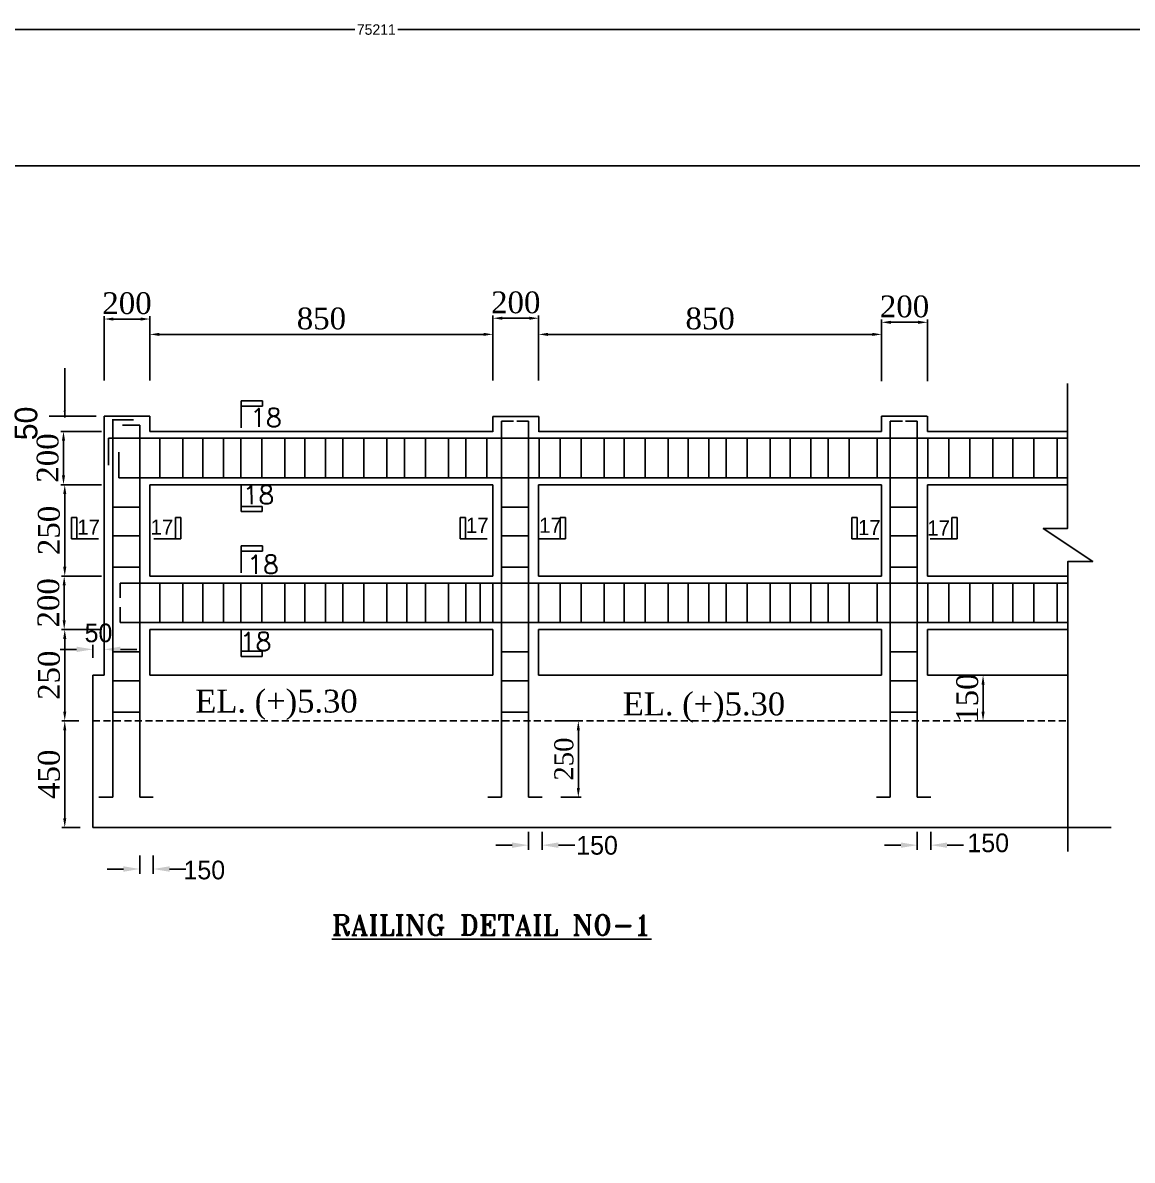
# Model space of a CAD drawing. Extents: x -1206532 to 786809, y -4288605 to 172932.
# Drawn here: x 577854 to 601630, y -4235705 to -4211325 of the extents above; entities that cross this region are included whole.
import ezdxf

# ---------------------------------------------------------------- set-up
doc = ezdxf.new("R2010")
doc.units = 0
doc.header["$LTSCALE"] = 300
doc.header["$MEASUREMENT"] = 0
doc.linetypes.add('DASHED', pattern=[0.75, 0.5, -0.25])
doc.layers.get('0').update_dxf_attribs({"linetype": 'CONTINUOUS'})
doc.layers.get('DEFPOINTS').update_dxf_attribs({"linetype": 'CONTINUOUS'})
doc.layers.add('LINE', color=7, linetype='CONTINUOUS')
doc.layers.add('Other line', color=7, linetype='CONTINUOUS', lineweight=15)
doc.styles.add('BIG', font='ROMANT.SHX')
doc.styles.add('ROMANS', font='romans.shx', dxfattribs={"width": 0.8, "height": 100})
doc.styles.add('style1', font='TIMES_0.TTF')
doc.dimstyles.new('3', dxfattribs={"dimtxt": 225, "dimasz": 350, "dimexe": 100, "dimexo": 25, "dimgap": 9, "dimtad": 0, "dimdec": 0, "dimzin": 0, "dimdsep": 46, "dimtxsty": 'Standard', "dimcen": 0, "dimclrd": 5, "dimclre": 6, "dimclrt": 1, "dimadec": 0, "dimazin": 0, "dimtfac": 1, "dimtdec": 0, "dimtofl": 0, "dimtmove": 2, "dimatfit": 3, "dimfxl": 1, "dimtolj": 1, "dimtzin": 0, "dimarcsym": 0})
doc.dimstyles.get("Standard").update_dxf_attribs({"dimtxt": 75, "dimasz": 75, "dimexe": 60, "dimexo": 60, "dimgap": 100, "dimtad": 1, "dimdec": 0, "dimzin": 0, "dimdsep": 46, "dimtxsty": 'style1', "dimcen": 0.09, "dimclrd": 5, "dimclre": 5, "dimadec": 0, "dimazin": 0, "dimtfac": 1, "dimtdec": 0, "dimtofl": 0, "dimtmove": 0, "dimatfit": 3, "dimfxl": 1, "dimtolj": 1, "dimtzin": 0, "dimarcsym": 0})

# ---------------------------------------------------------------- blocks, each defined once
blk = doc.blocks.new('*D470')
at = {"layer": 'DEFPOINTS', "color": 0, "lineweight": 30}
for p in [(623037, -4211472), (547826, -4214388), (623037, -4214388)]:
    blk.add_point(p, dxfattribs=at)
at = {"layer": 'LINE', "color": 6, "lineweight": -2}
for p, q in [((547826, -4214363), (547826, -4211372)), ((623037, -4214363), (623037, -4211372))]:
    blk.add_line(p, q, dxfattribs=at)
at = {"layer": 'LINE', "color": 5, "lineweight": -2}
for p, q in [((548176, -4211472), (584972, -4211472)), ((622687, -4211472), (585890, -4211472))]:
    blk.add_line(p, q, dxfattribs=at)
at = {"layer": 'LINE', "color": 5, "lineweight": 30}
for points in [[(548176, -4211414), (548176, -4211531), (547826, -4211472)], [(622687, -4211414), (622687, -4211531), (623037, -4211472)]]:
    blk.add_solid(points, dxfattribs=at)
at = {"layer": 'LINE', "color": 1, "lineweight": 30, "insert": (585431, -4211472), "char_height": 225, "attachment_point": 5}
blk.add_mtext('\\A1;75211', dxfattribs=at)
blk = doc.blocks.new('*D471')
at = {"layer": 'DEFPOINTS', "color": 0, "lineweight": 30}
for p in [(578727, -4220083), (579598, -4220083), (579598, -4221226)]:
    blk.add_point(p, dxfattribs=at)
at = {"layer": 'LINE', "lineweight": -2}
for p, q in [((579538, -4220083), (578667, -4220083)), ((578727, -4221026), (578727, -4220283)), ((579538, -4221226), (578667, -4221226))]:
    blk.add_line(p, q, dxfattribs=at)
at = {"layer": 'LINE', "lineweight": 30}
for points in [[(578694, -4220283), (578761, -4220283), (578727, -4220083)], [(578694, -4221026), (578761, -4221026), (578727, -4221226)]]:
    blk.add_solid(points, dxfattribs=at)
at = {"layer": 'LINE', "color": 0, "insert": (578390, -4220654), "char_height": 100, "attachment_point": 5, "rotation": 90, "style": 'style1'}
blk.add_mtext('\\A1;{\\H4.667x;200}', dxfattribs=at)
blk = doc.blocks.new('*D472')
at = {"layer": 'DEFPOINTS', "color": 0, "lineweight": 30}
for p in [(579598, -4221226), (578754, -4223186), (579598, -4223186)]:
    blk.add_point(p, dxfattribs=at)
at = {"layer": 'LINE', "lineweight": -2}
for p, q in [((579538, -4221226), (578694, -4221226)), ((578754, -4221426), (578754, -4222986)), ((579538, -4223186), (578694, -4223186))]:
    blk.add_line(p, q, dxfattribs=at)
at = {"layer": 'LINE', "lineweight": 30}
for points in [[(578721, -4221426), (578787, -4221426), (578754, -4221226)], [(578721, -4222986), (578787, -4222986), (578754, -4223186)]]:
    blk.add_solid(points, dxfattribs=at)
at = {"layer": 'LINE', "color": 0, "insert": (578417, -4222206), "char_height": 100, "attachment_point": 5, "rotation": 90, "style": 'style1'}
blk.add_mtext('\\A1;{\\H4.667x;250}', dxfattribs=at)
blk = doc.blocks.new('*D473')
at = {"layer": 'DEFPOINTS', "color": 0, "lineweight": 30}
for p in [(579598, -4223186), (578742, -4224330), (579598, -4224330)]:
    blk.add_point(p, dxfattribs=at)
at = {"layer": 'LINE', "lineweight": -2}
for p, q in [((579538, -4223186), (578682, -4223186)), ((578742, -4223386), (578742, -4224130)), ((579538, -4224330), (578682, -4224330))]:
    blk.add_line(p, q, dxfattribs=at)
at = {"layer": 'LINE', "lineweight": 30}
for points in [[(578709, -4223386), (578776, -4223386), (578742, -4223186)], [(578709, -4224130), (578776, -4224130), (578742, -4224330)]]:
    blk.add_solid(points, dxfattribs=at)
at = {"layer": 'LINE', "color": 0, "insert": (578405, -4223758), "char_height": 100, "attachment_point": 5, "rotation": 90, "style": 'style1'}
blk.add_mtext('\\A1;{\\H4.667x;200}', dxfattribs=at)
blk = doc.blocks.new('*D474')
at = {"layer": 'DEFPOINTS', "color": 0, "lineweight": 30}
for p in [(579598, -4224330), (578754, -4226290), (579116, -4226290)]:
    blk.add_point(p, dxfattribs=at)
at = {"layer": 'LINE', "lineweight": -2}
for p, q in [((579538, -4224330), (578694, -4224330)), ((578754, -4224530), (578754, -4226090)), ((579056, -4226290), (578694, -4226290))]:
    blk.add_line(p, q, dxfattribs=at)
at = {"layer": 'LINE', "lineweight": 30}
for points in [[(578721, -4224530), (578787, -4224530), (578754, -4224330)], [(578721, -4226090), (578787, -4226090), (578754, -4226290)]]:
    blk.add_solid(points, dxfattribs=at)
at = {"layer": 'LINE', "color": 0, "insert": (578417, -4225310), "char_height": 100, "attachment_point": 5, "rotation": 90, "style": 'style1'}
blk.add_mtext('\\A1;{\\H4.667x;250}', dxfattribs=at)
blk = doc.blocks.new('*D475')
at = {"layer": 'DEFPOINTS', "color": 0, "lineweight": 30}
for p in [(580578, -4217675), (579598, -4219053), (580578, -4219053)]:
    blk.add_point(p, dxfattribs=at)
at = {"layer": 'LINE', "lineweight": -2}
for p, q in [((579598, -4218993), (579598, -4217615)), ((580578, -4218993), (580578, -4217615)), ((579798, -4217675), (580378, -4217675))]:
    blk.add_line(p, q, dxfattribs=at)
at = {"layer": 'LINE', "lineweight": 30}
for points in [[(579798, -4217642), (579798, -4217709), (579598, -4217675)], [(580378, -4217642), (580378, -4217709), (580578, -4217675)]]:
    blk.add_solid(points, dxfattribs=at)
at = {"layer": 'LINE', "color": 0, "insert": (580088, -4217338), "char_height": 100, "attachment_point": 5, "style": 'style1'}
blk.add_mtext('\\A1;{\\H4.667x;200}', dxfattribs=at)
blk = doc.blocks.new('*D476')
at = {"layer": 'DEFPOINTS', "color": 0, "lineweight": 30}
for p in [(588909, -4217658), (587929, -4219053), (588909, -4219053)]:
    blk.add_point(p, dxfattribs=at)
at = {"layer": 'LINE', "lineweight": -2}
for p, q in [((587929, -4218993), (587929, -4217598)), ((588909, -4218993), (588909, -4217598)), ((588129, -4217658), (588709, -4217658))]:
    blk.add_line(p, q, dxfattribs=at)
at = {"layer": 'LINE', "lineweight": 30}
for points in [[(588129, -4217625), (588129, -4217691), (587929, -4217658)], [(588709, -4217625), (588709, -4217691), (588909, -4217658)]]:
    blk.add_solid(points, dxfattribs=at)
at = {"layer": 'LINE', "color": 0, "insert": (588419, -4217321), "char_height": 100, "attachment_point": 5, "style": 'style1'}
blk.add_mtext('\\A1;{\\H4.667x;200}', dxfattribs=at)
blk = doc.blocks.new('*D477')
at = {"layer": 'DEFPOINTS', "color": 0, "lineweight": 30}
for p in [(597240, -4217745), (596260, -4219069), (597240, -4219069)]:
    blk.add_point(p, dxfattribs=at)
at = {"layer": 'LINE', "lineweight": -2}
for p, q in [((596260, -4219009), (596260, -4217685)), ((596460, -4217745), (597040, -4217745)), ((597240, -4219009), (597240, -4217685))]:
    blk.add_line(p, q, dxfattribs=at)
at = {"layer": 'LINE', "lineweight": 30}
for points in [[(596460, -4217712), (596460, -4217779), (596260, -4217745)], [(597040, -4217712), (597040, -4217779), (597240, -4217745)]]:
    blk.add_solid(points, dxfattribs=at)
at = {"layer": 'LINE', "color": 0, "insert": (596750, -4217408), "char_height": 100, "attachment_point": 5, "style": 'style1'}
blk.add_mtext('\\A1;{\\H4.667x;200}', dxfattribs=at)
blk = doc.blocks.new('*D478')
at = {"layer": 'DEFPOINTS', "color": 0, "lineweight": 30}
for p in [(587929, -4218004), (580578, -4218512), (587929, -4218512)]:
    blk.add_point(p, dxfattribs=at)
at = {"layer": 'LINE', "lineweight": -2}
for p, q in [((580578, -4218452), (580578, -4217944)), ((580778, -4218004), (587729, -4218004)), ((587929, -4218452), (587929, -4217944))]:
    blk.add_line(p, q, dxfattribs=at)
at = {"layer": 'LINE', "lineweight": 30}
for points in [[(580778, -4217971), (580778, -4218037), (580578, -4218004)], [(587729, -4217971), (587729, -4218037), (587929, -4218004)]]:
    blk.add_solid(points, dxfattribs=at)
at = {"layer": 'LINE', "color": 0, "insert": (584254, -4217666), "char_height": 100, "attachment_point": 5, "style": 'style1'}
blk.add_mtext('\\A1;{\\H4.667x;850}', dxfattribs=at)
blk = doc.blocks.new('*D479')
at = {"layer": 'DEFPOINTS', "color": 0, "lineweight": 30}
for p in [(596260, -4218004), (588909, -4218528), (596260, -4218528)]:
    blk.add_point(p, dxfattribs=at)
at = {"layer": 'LINE', "lineweight": -2}
for p, q in [((588909, -4218468), (588909, -4217944)), ((589109, -4218004), (596060, -4218004)), ((596260, -4218468), (596260, -4217944))]:
    blk.add_line(p, q, dxfattribs=at)
at = {"layer": 'LINE', "lineweight": 30}
for points in [[(589109, -4217971), (589109, -4218037), (588909, -4218004)], [(596060, -4217971), (596060, -4218037), (596260, -4218004)]]:
    blk.add_solid(points, dxfattribs=at)
at = {"layer": 'LINE', "color": 0, "insert": (592584, -4217666), "char_height": 100, "attachment_point": 5, "style": 'style1'}
blk.add_mtext('\\A1;{\\H4.667x;850}', dxfattribs=at)
blk = doc.blocks.new('*D480')
at = {"layer": 'DEFPOINTS', "color": 0, "lineweight": 30}
for p in [(589338, -4226290), (589760, -4226290), (589327, -4227925)]:
    blk.add_point(p, dxfattribs=at)
at = {"layer": 'LINE', "lineweight": -2}
for p, q in [((589398, -4226290), (589820, -4226290)), ((589760, -4227725), (589760, -4226490)), ((589387, -4227925), (589820, -4227925))]:
    blk.add_line(p, q, dxfattribs=at)
at = {"layer": 'LINE', "lineweight": 30}
for points in [[(589727, -4226490), (589793, -4226490), (589760, -4226290)], [(589727, -4227725), (589793, -4227725), (589760, -4227925)]]:
    blk.add_solid(points, dxfattribs=at)
at = {"layer": 'LINE', "color": 0, "insert": (589452, -4227107), "char_height": 100, "attachment_point": 5, "rotation": 90, "style": 'style1'}
blk.add_mtext('\\A1;{\\H4.08x;250}', dxfattribs=at)
blk = doc.blocks.new('*D481')
at = {"layer": 'DEFPOINTS', "color": 0, "lineweight": 30}
for p in [(588691, -4228640), (588982, -4228640), (588982, -4228952)]:
    blk.add_point(p, dxfattribs=at)
at = {"layer": 'LINE', "color": 0, "lineweight": -2}
for p, q in [((588691, -4228665), (588691, -4229052)), ((588982, -4228665), (588982, -4229052)), ((588341, -4228952), (587991, -4228952)), ((589332, -4228952), (589682, -4228952))]:
    blk.add_line(p, q, dxfattribs=at)
at = {"layer": 'LINE', "color": 0, "lineweight": 30}
for points in [[(588341, -4228894), (588341, -4229010), (588691, -4228952)], [(589332, -4228894), (589332, -4229010), (588982, -4228952)]]:
    blk.add_solid(points, dxfattribs=at)
at = {"layer": 'LINE', "color": 0, "insert": (590161, -4228958), "char_height": 400, "attachment_point": 5}
blk.add_mtext('\\A1;150', dxfattribs=at)
blk = doc.blocks.new('*D482')
at = {"layer": 'DEFPOINTS', "color": 0, "lineweight": 30}
for p in [(597022, -4228640), (597313, -4228640), (597313, -4228952)]:
    blk.add_point(p, dxfattribs=at)
at = {"layer": 'LINE', "color": 0, "lineweight": -2}
for p, q in [((597022, -4228665), (597022, -4229052)), ((597313, -4228665), (597313, -4229052)), ((596672, -4228952), (596322, -4228952)), ((597663, -4228952), (598013, -4228952))]:
    blk.add_line(p, q, dxfattribs=at)
at = {"layer": 'LINE', "color": 0, "lineweight": 30}
for points in [[(596672, -4228894), (596672, -4229010), (597022, -4228952)], [(597663, -4228894), (597663, -4229010), (597313, -4228952)]]:
    blk.add_solid(points, dxfattribs=at)
at = {"layer": 'LINE', "color": 0, "insert": (598544, -4228905), "char_height": 400, "attachment_point": 5}
blk.add_mtext('\\A1;150', dxfattribs=at)
blk = doc.blocks.new('*D483')
at = {"layer": 'DEFPOINTS', "color": 0, "lineweight": 30}
for p in [(580360, -4229152), (580651, -4229152), (580651, -4229463)]:
    blk.add_point(p, dxfattribs=at)
at = {"layer": 'LINE', "color": 0, "lineweight": -2}
for p, q in [((580360, -4229177), (580360, -4229563)), ((580651, -4229177), (580651, -4229563)), ((580010, -4229463), (579660, -4229463)), ((581001, -4229463), (581351, -4229463))]:
    blk.add_line(p, q, dxfattribs=at)
at = {"layer": 'LINE', "color": 0, "lineweight": 30}
for points in [[(580010, -4229405), (580010, -4229522), (580360, -4229463)], [(581001, -4229405), (581001, -4229522), (580651, -4229463)]]:
    blk.add_solid(points, dxfattribs=at)
at = {"layer": 'LINE', "color": 0, "insert": (581745, -4229487), "char_height": 400, "attachment_point": 5}
blk.add_mtext('\\A1;150', dxfattribs=at)
blk = doc.blocks.new('*D484')
at = {"layer": 'DEFPOINTS', "color": 0, "lineweight": 30}
for p in [(579598, -4224755), (579357, -4224961), (579598, -4224961)]:
    blk.add_point(p, dxfattribs=at)
at = {"layer": 'LINE', "color": 0, "lineweight": -2}
for p, q in [((579357, -4224936), (579357, -4224655)), ((579598, -4224936), (579598, -4224655)), ((579007, -4224755), (578657, -4224755)), ((579948, -4224755), (580298, -4224755))]:
    blk.add_line(p, q, dxfattribs=at)
at = {"layer": 'LINE', "color": 0, "lineweight": 30}
for points in [[(579007, -4224697), (579007, -4224813), (579357, -4224755)], [(579948, -4224697), (579948, -4224813), (579598, -4224755)]]:
    blk.add_solid(points, dxfattribs=at)
at = {"layer": 'LINE', "color": 0, "insert": (579477, -4224405), "char_height": 400, "attachment_point": 5}
blk.add_mtext('\\A1;50', dxfattribs=at)
blk = doc.blocks.new('*D772')
at = {"layer": 'DEFPOINTS', "color": 0, "lineweight": 30}
for p in [(599289, -4225310), (598433, -4226290), (599289, -4226290)]:
    blk.add_point(p, dxfattribs=at)
at = {"layer": 'LINE', "lineweight": -2}
for p, q in [((599229, -4225310), (598373, -4225310)), ((598433, -4225510), (598433, -4226090)), ((599229, -4226290), (598373, -4226290))]:
    blk.add_line(p, q, dxfattribs=at)
at = {"layer": 'LINE', "lineweight": 30}
for points in [[(598400, -4225510), (598466, -4225510), (598433, -4225310)], [(598400, -4226090), (598466, -4226090), (598433, -4226290)]]:
    blk.add_solid(points, dxfattribs=at)
at = {"layer": 'LINE', "color": 0, "insert": (598096, -4225800), "char_height": 100, "attachment_point": 5, "rotation": 90, "style": 'style1'}
blk.add_mtext('\\A1;{\\H4.667x;150}', dxfattribs=at)
blk = doc.blocks.new('*D773')
at = {"layer": 'DEFPOINTS', "color": 0, "lineweight": 30}
for p in [(579116, -4226290), (578754, -4228575), (579144, -4228575)]:
    blk.add_point(p, dxfattribs=at)
at = {"layer": 'LINE', "lineweight": -2}
for p, q in [((579056, -4226290), (578694, -4226290)), ((578754, -4226490), (578754, -4228375)), ((579084, -4228575), (578694, -4228575))]:
    blk.add_line(p, q, dxfattribs=at)
at = {"layer": 'LINE', "lineweight": 30}
for points in [[(578721, -4226490), (578787, -4226490), (578754, -4226290)], [(578721, -4228375), (578787, -4228375), (578754, -4228575)]]:
    blk.add_solid(points, dxfattribs=at)
at = {"layer": 'LINE', "color": 0, "insert": (578417, -4227432), "char_height": 100, "attachment_point": 5, "rotation": 90, "style": 'style1'}
blk.add_mtext('\\A1;{\\H4.667x;450}', dxfattribs=at)

msp = doc.modelspace()

# ---------------------------------------------------------------- linework, layer by layer
at = {"linetype": 'ByBlock', "lineweight": 30}
msp.add_lwpolyline([(547826.043, -4267573.104), (547826.043, -4214388.455), (623036.658, -4214388.455), (623036.658, -4267573.104), (547826.043, -4267573.104)], close=True, dxfattribs=at)
at = {"layer": 'LINE'}
for p, q in [((582532.578, -4219431.007), (582532.578, -4220008.754)), ((582532.578, -4219431.007), (582989.106, -4219431.007)), ((582532.578, -4219544.631), (582989.106, -4219544.631)), ((582989.106, -4219431.007), (582989.106, -4219544.631)), ((579426.518, -4219757.959), (578420.839, -4219757.959)), ((579598.067, -4220082.514), (579598.067, -4219755.814)), ((579598.067, -4219755.814), (580578.167, -4219755.814)), ((580578.167, -4219755.814), (580578.167, -4220082.514)), ((587929.819, -4220089.47), (587929.819, -4219762.77)), ((587929.819, -4219762.77), (588909.919, -4219762.77)), ((588909.919, -4219762.77), (588909.919, -4220089.47)), ((596254.244, -4220082.514), (596254.244, -4219755.814)), ((596254.244, -4219755.814), (597234.344, -4219755.814)), ((597239.867, -4219755.814), (597239.867, -4220082.514)), ((579782.861, -4227924.654), (579782.861, -4219824.056)), ((580230.208, -4219832.637), (579782.861, -4219832.637)), ((580359.983, -4219952.899), (579989.938, -4219952.899)), ((580359.983, -4219952.899), (580359.983, -4227924.654)), ((588113.711, -4227924.654), (588113.711, -4219865.056)), ((588113.711, -4219865.056), (588372.561, -4219865.056)), ((588442.175, -4219865.056), (588690.833, -4219865.056)), ((588690.833, -4219865.056), (588690.833, -4227924.654)), ((596444.561, -4227924.654), (596444.561, -4219865.056)), ((596444.561, -4219865.056), (596703.411, -4219865.056)), ((596773.025, -4219865.056), (597021.683, -4219865.056)), ((597021.683, -4219865.056), (597021.683, -4227924.654)), ((579598.067, -4220082.514), (579598.067, -4225309.714)), ((579693.008, -4220230.469), (600241.583, -4220230.469)), ((579693.008, -4220805.512), (579693.008, -4220230.469)), ((580578.167, -4220082.514), (587929.819, -4220082.514)), ((580793.006, -4221078.008), (580793.006, -4220230.469)), ((581287.851, -4221078.008), (581287.851, -4220230.469)), ((581714.101, -4221078.008), (581714.101, -4220230.469)), ((582155.133, -4221078.008), (582155.133, -4220230.469)), ((582527.571, -4221078.008), (582527.571, -4220230.469)), ((582978.84, -4221078.008), (582978.84, -4220230.469)), ((583473.685, -4221078.008), (583473.685, -4220230.469)), ((583899.936, -4221078.008), (583899.936, -4220230.469)), ((584340.968, -4221078.008), (584340.968, -4220230.469)), ((584713.406, -4221078.008), (584713.406, -4220230.469)), ((585164.674, -4221078.008), (585164.674, -4220230.469)), ((585659.519, -4221078.008), (585659.519, -4220230.469)), ((586031.957, -4221078.008), (586031.957, -4220230.469)), ((586483.226, -4221078.008), (586483.226, -4220230.469)), ((586978.071, -4221078.008), (586978.071, -4220230.469)), ((587350.509, -4221078.008), (587350.509, -4220230.469)), ((587801.778, -4221078.008), (587801.778, -4220230.469)), ((588909.919, -4220082.514), (596254.244, -4220082.514)), ((588918.708, -4221078.008), (588918.708, -4220230.469)), ((589369.977, -4221078.008), (589369.977, -4220230.469)), ((589821.245, -4221078.008), (589821.245, -4220230.469)), ((590316.09, -4221078.008), (590316.09, -4220230.469)), ((590742.341, -4221078.008), (590742.341, -4220230.469)), ((591193.61, -4221078.008), (591193.61, -4220230.469)), ((591688.454, -4221078.008), (591688.454, -4220230.469)), ((592114.705, -4221078.008), (592114.705, -4220230.469)), ((592555.737, -4221078.008), (592555.737, -4220230.469)), ((592928.175, -4221078.008), (592928.175, -4220230.469)), ((593379.444, -4221078.008), (593379.444, -4220230.469)), ((593874.289, -4221078.008), (593874.289, -4220230.469)), ((594300.539, -4221078.008), (594300.539, -4220230.469)), ((594741.572, -4221078.008), (594741.572, -4220230.469)), ((595114.01, -4221078.008), (595114.01, -4220230.469)), ((595565.278, -4221078.008), (595565.278, -4220230.469)), ((596162.999, -4221078.008), (596162.999, -4220230.469)), ((597239.867, -4220082.514), (600241.583, -4220082.514)), ((597248.656, -4221071.052), (597248.656, -4220223.513)), ((597699.924, -4221071.052), (597699.924, -4220223.513)), ((598151.193, -4221071.052), (598151.193, -4220223.513)), ((598646.038, -4221071.052), (598646.038, -4220223.513)), ((599072.289, -4221071.052), (599072.289, -4220223.513)), ((599523.557, -4221071.052), (599523.557, -4220223.513)), ((600018.402, -4221071.052), (600018.402, -4220223.513)), ((579913.603, -4221078.008), (579913.603, -4220529.163)), ((579913.603, -4221078.008), (600241.583, -4221078.008)), ((580578.167, -4221225.964), (587928.917, -4221225.964)), ((580578.167, -4221225.964), (580578.167, -4223186.164)), ((582531.075, -4221803.711), (582531.075, -4221225.964)), ((587928.917, -4221225.964), (587928.917, -4223186.164)), ((588909.017, -4221225.964), (596259.767, -4221225.964)), ((588909.017, -4221225.964), (588909.017, -4223186.164)), ((596259.767, -4221225.964), (596259.767, -4223186.164)), ((597239.867, -4221225.964), (597239.867, -4223186.479)), ((597239.867, -4221225.964), (600241.583, -4221225.964)), ((579782.861, -4221704.88), (580359.983, -4221704.88)), ((582531.075, -4221690.087), (582987.602, -4221690.087)), ((582987.602, -4221803.711), (582987.602, -4221690.087)), ((588113.711, -4221704.88), (588690.833, -4221704.88)), ((596444.561, -4221704.88), (597021.683, -4221704.88)), ((578900.349, -4222383.798), (578900.349, -4221927.27)), ((578900.349, -4221927.27), (579013.972, -4221927.27)), ((579013.972, -4222383.798), (579013.972, -4221927.27)), ((581128.872, -4222383.798), (581128.872, -4221927.27)), ((581242.495, -4221927.27), (581128.872, -4221927.27)), ((581242.495, -4222383.798), (581242.495, -4221927.27)), ((582531.075, -4221803.711), (582987.602, -4221803.711)), ((587231.199, -4222383.798), (587231.199, -4221927.27)), ((587231.199, -4221927.27), (587344.822, -4221927.27)), ((587344.822, -4222383.798), (587344.822, -4221927.27)), ((589373.14, -4222383.798), (589373.14, -4221927.27)), ((589486.764, -4221927.27), (589373.14, -4221927.27)), ((589486.764, -4222383.798), (589486.764, -4221927.27)), ((595622.015, -4222383.798), (595622.015, -4221927.27)), ((595622.015, -4221927.27), (595735.638, -4221927.27)), ((595735.638, -4222383.798), (595735.638, -4221927.27)), ((597763.956, -4222383.798), (597763.956, -4221927.27)), ((597877.58, -4221927.27), (597763.956, -4221927.27)), ((597877.58, -4222383.798), (597877.58, -4221927.27)), ((578900.349, -4222383.798), (579478.096, -4222383.798)), ((579782.861, -4222323.503), (580359.983, -4222323.503)), ((581242.495, -4222383.798), (580664.748, -4222383.798)), ((587231.199, -4222383.798), (587808.946, -4222383.798)), ((588113.711, -4222323.503), (588690.833, -4222323.503)), ((589486.764, -4222383.798), (588909.017, -4222383.798)), ((595622.015, -4222383.798), (596199.762, -4222383.798)), ((596444.561, -4222323.503), (597021.683, -4222323.503)), ((597877.58, -4222383.798), (597299.833, -4222383.798)), ((582532.578, -4222534.657), (582532.578, -4223112.404)), ((582532.578, -4222534.657), (582989.106, -4222534.657)), ((582532.578, -4222648.281), (582989.106, -4222648.281)), ((582989.106, -4222534.657), (582989.106, -4222648.281)), ((579782.861, -4222994.22), (580359.983, -4222994.22)), ((580578.167, -4223186.164), (587928.917, -4223186.164)), ((580578.167, -4223186.164), (580578.167, -4223186.233)), ((588113.711, -4222994.22), (588690.833, -4222994.22)), ((588909.017, -4223186.164), (596259.767, -4223186.164)), ((596259.767, -4223186.164), (596259.767, -4223186.479)), ((596444.561, -4222994.22), (597021.683, -4222994.22)), ((597239.867, -4223186.479), (600253.251, -4223186.479)), ((579938.605, -4223334.119), (600253.251, -4223334.119)), ((579938.605, -4223334.119), (579938.605, -4223653.345)), ((579938.605, -4223653.345), (579938.605, -4223334.119)), ((580793.006, -4224181.658), (580793.006, -4223334.119)), ((581287.851, -4224181.658), (581287.851, -4223334.119)), ((581714.101, -4224181.658), (581714.101, -4223334.119)), ((582155.133, -4224181.658), (582155.133, -4223334.119)), ((582527.571, -4224181.658), (582527.571, -4223334.119)), ((582978.84, -4224181.658), (582978.84, -4223334.119)), ((583473.685, -4224181.658), (583473.685, -4223334.119)), ((583899.936, -4224181.658), (583899.936, -4223334.119)), ((584340.968, -4224181.658), (584340.968, -4223334.119)), ((584713.406, -4224181.658), (584713.406, -4223334.119)), ((585164.674, -4224181.658), (585164.674, -4223334.119)), ((585659.519, -4224181.658), (585659.519, -4223334.119)), ((586085.77, -4224181.658), (586085.77, -4223334.119)), ((586483.226, -4224181.658), (586483.226, -4223334.119)), ((586978.071, -4224181.658), (586978.071, -4223334.119)), ((587350.509, -4224181.658), (587350.509, -4223334.119)), ((587653.717, -4224180), (587653.717, -4223332.461)), ((587928.917, -4224181.658), (587928.917, -4223334.119)), ((588909.017, -4224181.658), (588909.017, -4223334.119)), ((589369.977, -4224181.658), (589369.977, -4223334.119)), ((589821.245, -4224181.658), (589821.245, -4223334.119)), ((590316.09, -4224181.658), (590316.09, -4223334.119)), ((590742.341, -4224181.658), (590742.341, -4223334.119)), ((591193.61, -4224181.658), (591193.61, -4223334.119)), ((591688.454, -4224181.658), (591688.454, -4223334.119)), ((592114.705, -4224181.658), (592114.705, -4223334.119)), ((592555.737, -4224181.658), (592555.737, -4223334.119)), ((592928.175, -4224181.658), (592928.175, -4223334.119)), ((593379.444, -4224181.658), (593379.444, -4223334.119)), ((593874.289, -4224181.658), (593874.289, -4223334.119)), ((594300.539, -4224181.658), (594300.539, -4223334.119)), ((594741.572, -4224181.658), (594741.572, -4223334.119)), ((595114.01, -4224181.658), (595114.01, -4223334.119)), ((595565.278, -4224181.658), (595565.278, -4223334.119)), ((596162.999, -4224181.658), (596162.999, -4223334.119)), ((597248.656, -4224175.018), (597248.656, -4223327.478)), ((597699.924, -4224175.018), (597699.924, -4223327.478)), ((598151.193, -4224175.018), (598151.193, -4223327.478)), ((598646.038, -4224175.018), (598646.038, -4223327.478)), ((599072.289, -4224175.018), (599072.289, -4223327.478)), ((599523.557, -4224175.018), (599523.557, -4223327.478)), ((600018.402, -4224175.018), (600018.402, -4223327.478)), ((579938.605, -4223850.356), (579938.605, -4224181.658)), ((579938.605, -4224181.658), (600253.251, -4224181.658)), ((580578.167, -4224326.608), (580578.167, -4224329.614)), ((580578.167, -4224329.614), (587928.917, -4224329.614)), ((580578.167, -4224329.614), (580578.167, -4225309.714)), ((582531.075, -4224907.361), (582531.075, -4224329.614)), ((587928.917, -4224329.614), (587928.917, -4225309.714)), ((588909.017, -4224329.614), (596259.767, -4224329.614)), ((588909.017, -4224329.614), (588909.017, -4225309.714)), ((596259.767, -4224326.567), (596259.767, -4224329.614)), ((596259.767, -4224329.614), (596259.767, -4225309.714)), ((597239.867, -4224329.614), (597239.867, -4225309.714)), ((597239.867, -4224329.614), (600253.251, -4224329.614)), ((579782.861, -4224808.53), (580359.983, -4224808.53)), ((582531.075, -4224793.737), (582987.602, -4224793.737)), ((582531.075, -4224907.361), (582987.602, -4224907.361)), ((582987.602, -4224907.361), (582987.602, -4224793.737)), ((588113.711, -4224808.53), (588690.833, -4224808.53)), ((596444.561, -4224808.53), (597021.683, -4224808.53)), ((579356.604, -4225309.714), (579598.067, -4225309.714)), ((579356.604, -4225309.714), (579356.604, -4228574.643)), ((579782.861, -4225427.153), (580359.983, -4225427.153)), ((588113.711, -4225427.153), (588690.833, -4225427.153)), ((596444.561, -4225427.153), (597021.683, -4225427.153)), ((579782.861, -4226097.87), (580359.983, -4226097.87)), ((588113.711, -4226097.87), (588690.833, -4226097.87)), ((596444.561, -4226097.87), (597021.683, -4226097.87)), ((579782.861, -4227924.654), (579487.771, -4227924.654)), ((580359.983, -4227924.654), (580651.263, -4227924.654)), ((588113.711, -4227924.654), (587818.621, -4227924.654)), ((588690.833, -4227924.654), (588982.113, -4227924.654)), ((596444.561, -4227924.654), (596149.471, -4227924.654)), ((597021.683, -4227924.654), (597312.963, -4227924.654)), ((579356.604, -4228574.643), (584148.069, -4228574.643)), ((579356.604, -4228574.643), (600253.251, -4228574.643)), ((592431.849, -4228574.643), (601177.569, -4228574.643))]:
    msp.add_line(p, q, dxfattribs=at)
at = {"layer": 'LINE', "linetype": 'DASHED'}
msp.add_line((579356.604, -4226289.814), (600253.251, -4226289.814), dxfattribs=at)
at = {"layer": 'LINE'}
msp.add_lwpolyline([(600241.583, -4219053.365), (600241.583, -4222167.889), (599722.4, -4222167.889), (600784.102, -4222868.71), (600253.251, -4222868.71), (600253.251, -4229086.905)], dxfattribs=at)
at = {"layer": 'Other line', "color": 0, "lineweight": 30}
for p, q in [((580578.167, -4225309.714), (587928.917, -4225309.714)), ((588909.017, -4225309.714), (596259.767, -4225309.714)), ((597239.867, -4225309.714), (600253.251, -4225309.714))]:
    msp.add_line(p, q, dxfattribs=at)

# ---------------------------------------------------------------- texts
at = {"lineweight": 35, "style": 'ROMANS'}
for p in [(582725.821, -4219988.41), (582567.187, -4221642.298), (582663.41, -4223135.623), (582504.776, -4224789.511)]:
    msp.add_text('18', height=396, rotation=0.3470492, dxfattribs=at).set_placement(p)
at = {"layer": 'LINE', "insert": (577926.593, -4219913.068), "char_height": 486, "attachment_point": 5, "rotation": 90}
msp.add_mtext('50 ', dxfattribs=at)
at = {"layer": 'LINE', "attachment_point": 5}
for s, insert, char_height in [('17 ', (579264.666, -4222135.864), 326.7), ('17 ', (580835.772, -4222135.864), 326.7), ('17 ', (587593.543, -4222094.772), 326.7), ('17 ', (589163.421, -4222094.148), 326.7), ('17 ', (595995.555, -4222144.027), 326.7), ('17 ', (597479.738, -4222154.671), 326.7), ('{\\fTimes New Roman|b0|i0|c0|p18;EL. (+)5.30}', (583290.565, -4225943.981), 490.05), ('{\\fTimes New Roman|b0|i0|c0|p18;EL. (+)5.30}', (592450.755, -4226003.942), 490.05)]:
    msp.add_mtext(s, dxfattribs=dict(at, insert=insert, char_height=char_height))
at = {"layer": 'LINE', "insert": (584474.317, -4230662.265), "char_height": 435.6, "attachment_point": 4, "style": 'BIG'}
msp.add_mtext('{\\LRAILING DETAIL NO-1}', dxfattribs=at)

# ---------------------------------------------------------------- dimensions: what is measured, and where the dimension line sits
at = {"layer": 'LINE', "lineweight": 30}
dim = msp.add_linear_dim(base=(623036.658, -4211472.305), p1=(547826.043, -4214388.455), p2=(623036.658, -4214388.455), dimstyle='3', override={"dimfxl": 0.12}, dxfattribs=at)
dim.commit()
dim.dimension.update_dxf_attribs({"geometry": '*D470', "text_midpoint": (585431.35, -4211472.305)})
at = {"layer": 'LINE'}
for base, p1, p2, text, dimstyle, override, picture, middle in [((580578.167, -4217675.296), (579598.067, -4219053.037), (580578.167, -4219053.037), '{\\H4.667x;200}', 'Standard', {"dimtxt": 100, "dimasz": 200, "dimclrd": 256, "dimclre": 256, "dimfxl": 4}, '*D475', (580088.117, -4217675.296)), ((588909.017, -4217657.901), (587928.917, -4219053.037), (588909.017, -4219053.037), '{\\H4.667x;200}', 'Standard', {"dimtxt": 100, "dimasz": 200, "dimclrd": 256, "dimclre": 256, "dimfxl": 4}, '*D476', (588418.967, -4217657.901)), ((597239.867, -4217745.188), (596259.767, -4219069.073), (597239.867, -4219069.073), '{\\H4.667x;200}', 'Standard', {"dimtxt": 100, "dimasz": 200, "dimclrd": 256, "dimclre": 256, "dimfxl": 4}, '*D477', (596749.817, -4217745.188)), ((588982.113, -4228952.036), (588690.833, -4228640.393), (588982.113, -4228640.393), '150', '3', {"dimtxt": 400, "dimclrd": 0, "dimclre": 0, "dimclrt": 0, "dimfxl": 700}, '*D481', (590161.281, -4228957.835)), ((597312.963, -4228952.036), (597021.683, -4228640.393), (597312.963, -4228640.393), '150', '3', {"dimtxt": 400, "dimclrd": 0, "dimclre": 0, "dimclrt": 0, "dimfxl": 700}, '*D482', (598543.865, -4228905.203)), ((580651.263, -4229463.447), (580359.983, -4229151.805), (580651.263, -4229151.805), '150', '3', {"dimtxt": 400, "dimclrd": 0, "dimclre": 0, "dimclrt": 0, "dimfxl": 700}, '*D483', (581745.182, -4229486.829))]:
    dim = msp.add_linear_dim(base=base, p1=p1, p2=p2, text=text, dimstyle=dimstyle, override=override, dxfattribs=at)
    dim.commit()
    dim.dimension.update_dxf_attribs({"geometry": picture, "text_midpoint": middle, "dimtype": 160})
for base, p1, p2, text, dimstyle, override, picture, middle in [((587928.917, -4218003.871), (580578.167, -4218512.419), (587928.917, -4218512.419), '{\\H4.667x;850}', 'Standard', {"dimtxt": 100, "dimasz": 200, "dimclrd": 256, "dimclre": 256, "dimfxl": 4}, '*D478', (584253.542, -4217666.484)), ((596259.767, -4218003.871), (588909.017, -4218528.454), (596259.767, -4218528.454), '{\\H4.667x;850}', 'Standard', {"dimtxt": 100, "dimasz": 200, "dimclrd": 256, "dimclre": 256, "dimfxl": 4}, '*D479', (592584.392, -4217666.484)), ((579598.067, -4224754.982), (579356.604, -4224961.243), (579598.067, -4224961.243), '50', '3', {"dimtxt": 400, "dimclrd": 0, "dimclre": 0, "dimclrt": 0, "dimfxl": 700}, '*D484', (579477.335, -4224404.982))]:
    dim = msp.add_linear_dim(base=base, p1=p1, p2=p2, text=text, dimstyle=dimstyle, override=override, dxfattribs=at)
    dim.commit()
    dim.dimension.update_dxf_attribs({"geometry": picture, "text_midpoint": middle})
for base, p1, p2, text, picture, middle in [((578727.404, -4220082.505), (579598.067, -4221225.955), (579598.067, -4220082.505), '{\\H4.667x;200}', '*D471', (578727.404, -4220654.23)), ((578742.472, -4224329.614), (579598.067, -4223186.164), (579598.067, -4224329.614), '{\\H4.667x;200}', '*D473', (578742.472, -4223757.889)), ((598433.08, -4226289.814), (599288.675, -4225309.714), (599288.675, -4226289.814), '{\\H4.667x;150}', '*D772', (598433.08, -4225799.764))]:
    dim = msp.add_linear_dim(base=base, p1=p1, p2=p2, angle=90, text=text, dimstyle='Standard', override={"dimtxt": 100, "dimasz": 200, "dimclrd": 256, "dimclre": 256, "dimfxl": 4}, dxfattribs=at)
    dim.commit()
    dim.dimension.update_dxf_attribs({"geometry": picture, "text_midpoint": middle, "dimtype": 160})
for base, p1, p2, text, picture, middle in [((578753.896, -4223186.164), (579598.067, -4221225.964), (579598.067, -4223186.164), '{\\H4.667x;250}', '*D472', (578416.508, -4222206.064)), ((578753.896, -4226289.814), (579598.067, -4224329.614), (579115.981, -4226289.814), '{\\H4.667x;250}', '*D474', (578416.508, -4225309.714)), ((578753.896, -4228574.643), (579115.981, -4226289.814), (579143.672, -4228574.643), '{\\H4.667x;450}', '*D773', (578416.508, -4227432.228)), ((589759.995, -4226289.814), (589326.953, -4227924.654), (589338.244, -4226289.814), '{\\H4.08x;250}', '*D480', (589452.465, -4227107.234))]:
    dim = msp.add_linear_dim(base=base, p1=p1, p2=p2, angle=90, text=text, dimstyle='Standard', override={"dimtxt": 100, "dimasz": 200, "dimclrd": 256, "dimclre": 256, "dimfxl": 4}, dxfattribs=at)
    dim.commit()
    dim.dimension.update_dxf_attribs({"geometry": picture, "text_midpoint": middle})

# ---------------------------------------------------------------- leaders
msp.add_leader([(578754.515, -4219787.277), (578754.515, -4218728.322)], dimstyle='Standard', override={"dimasz": 150, "dimclrd": 256, "dimclre": 256, "dimfxl": 4}, dxfattribs=at)

doc.saveas('drawing.dxf')
